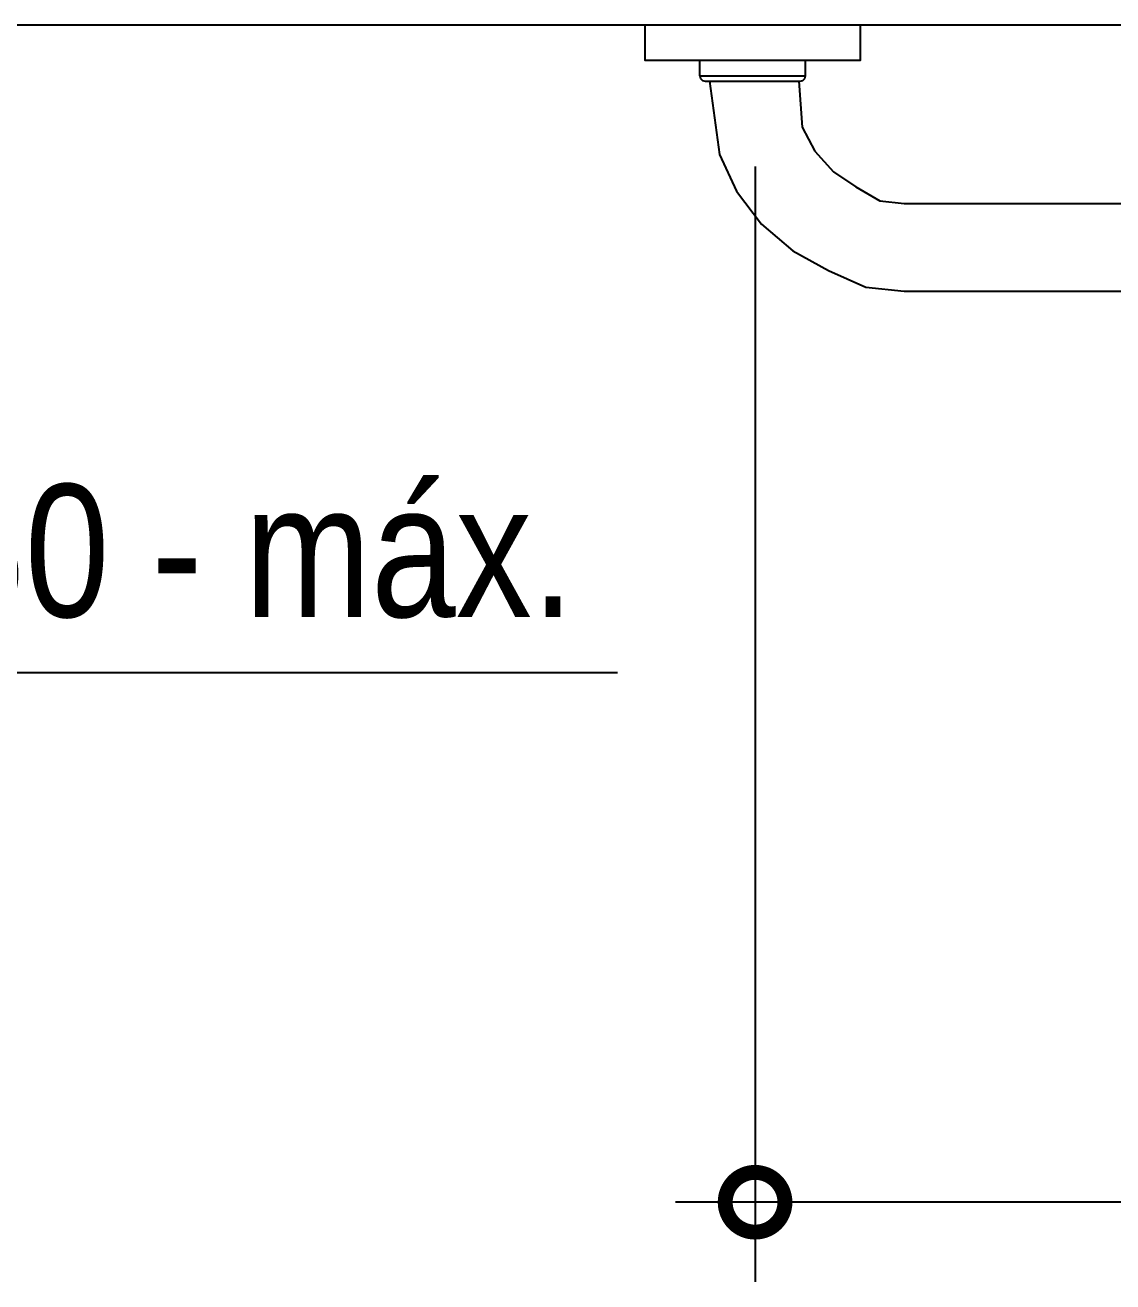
# Model space of a CAD drawing. Header units: metres. Extents: x 3 to 168, y -142 to 28.
# Drawn here: x 75.3941 to 75.804, y -19.3015 to -18.828 of the extents above; entities that cross this region are included whole.
import ezdxf

# ---------------------------------------------------------------- set-up
doc = ezdxf.new("R2010")
doc.units = ezdxf.units.M
for name, color, linetype in [('ARQ-ALV', 4, 'Continuous'), ('ARQ-DIM', 2, 'Continuous'), ('ARQ-HID', 2, 'Continuous')]:
    doc.layers.add(name, color=color, linetype=linetype)
doc.styles.add('Adesa', font='ARIALN.TTF')
doc.dimstyles.new('ADESA 1-0025', dxfattribs={"dimtxt": 0.05, "dimasz": 0.045, "dimexe": 0.03, "dimexo": 0.04, "dimgap": 0.02, "dimtad": 1, "dimtoh": 1, "dimdec": 0, "dimlfac": 100, "dimzin": 4, "dimtxsty": 'Adesa', "dimblk": 'DOTSMALL', "dimcen": 1, "dimdle": 0.03, "dimclrd": 1, "dimclre": 1, "dimclrt": 256, "dimazin": 1, "dimtm": 1e-09, "dimtfac": 1, "dimtdec": 0, "dimtix": 1, "dimtmove": 2, "dimatfit": 0, "dimldrblk": 'DOTSMALL', "dimfxl": 0.8, "dimtvp": 2, "dimtolj": 1, "dimtzin": 0, "dimarcsym": 0})

# ---------------------------------------------------------------- blocks, each defined once
blk = doc.blocks.new('ARQ-CHUV + BC PCD')
blk.add_lwpolyline([(0, 0.0438), (1.40708, 0.0438)])
at = {"color": 1, "elevation": -0.0001}
blk.add_lwpolyline([(1.12277, 0.0438), (1.204, 0.0438), (1.204, 0.0306), (1.12277, 0.0306)], close=True, dxfattribs=at)
at = {"color": 1}
for points in [[(1.14348, 0.02473), (1.14348, 0.0306)], [(1.18329, 0.02473), (1.18329, 0.0306)], [(1.18329, 0.02473), (1.14348, 0.02473)], [(1.14376, 0.0237), (1.14348, 0.02473)], [(1.14449, 0.02298), (1.14376, 0.0237)], [(1.18301, 0.0237), (1.18228, 0.02298)], [(1.18329, 0.02473), (1.18301, 0.0237)], [(1.14551, 0.0227), (1.14449, 0.02298)], [(1.14597, 0.0227), (1.1447, 0.00537)], [(1.18125, 0.0227), (1.14551, 0.0227)], [(1.1797, 0.0227), (1.17595, -0.00496)], [(1.18228, 0.02298), (1.18125, 0.0227)], [(1.1447, 0.00537), (1.13997, -0.00368)], [(1.13997, -0.00368), (1.13298, -0.01144)], [(1.17595, -0.00496), (1.16944, -0.01876)], [(1.13298, -0.01144), (1.12451, -0.01708)], [(1.12451, -0.01708), (1.11544, -0.02235)], [(1.16944, -0.01876), (1.16002, -0.03114)], [(1.11544, -0.02235), (1.10627, -0.0234), (0.979, -0.0234)], [(1.16002, -0.03114), (1.14823, -0.04128)], [(1.14823, -0.04128), (1.13488, -0.04862)], [(1.13488, -0.04862), (1.12072, -0.05496)]]:
    blk.add_lwpolyline(points, dxfattribs=at)
at = {"color": 1, "elevation": 0.0001}
blk.add_lwpolyline([(1.12072, -0.05496), (1.10627, -0.0564), (0.28806, -0.0564), (0.27361, -0.05496)], dxfattribs=at)
blk = doc.blocks.new('_DotSmall')
at = {"color": 0, "linetype": 'ByBlock', "const_width": 0.5}
blk.add_lwpolyline([(-0.0625, 0, 1), (0.0625, 0, 1)], format="xyb", close=True, dxfattribs=at)
blk = doc.blocks.new('*D602')
at = {"layer": 'ARQ-DIM', "color": 1, "lineweight": -2, "transparency": 16777216}
for p, q in [((75.24212, -19.24866), (74.88453, -18.89512)), ((74.8942, -18.92801), (74.92695, -18.89488)), ((75.06332, -19.07189), (75.34578, -19.07189)), ((75.34578, -19.07189), (75.61736, -19.07189)), ((75.20913, -19.23936), (75.24188, -19.20623))]:
    blk.add_line(p, q, dxfattribs=at)
at = {"layer": 'Defpoints', "color": 0, "transparency": 16777216}
for p in [(74.90586, -18.91622), (74.86608, -18.95645), (75.181, -19.26781)]:
    blk.add_point(p, dxfattribs=at)
at = {"layer": 'ARQ-DIM', "color": 1, "lineweight": -2, "transparency": 16777216, "xscale": 0.045, "yscale": 0.045, "zscale": 0.045}
for p, rotation in [((74.90586, -18.91622), 135.3266780574479), ((75.22078, -19.22757), 315.3266780574479)]:
    blk.add_blockref('_DotSmall', p, dxfattribs=dict(at, rotation=rotation))
at = {"layer": 'ARQ-DIM', "transparency": 16777216, "insert": (75.48157, -19.02633), "char_height": 0.05, "attachment_point": 5, "style": 'Adesa'}
blk.add_mtext('\\A1;50 - máx.', dxfattribs=at)
blk = doc.blocks.new('*D607')
at = {"layer": 'ARQ-DIM', "color": 1, "lineweight": -2, "transparency": 16777216}
for p, q in [((75.66915, -18.88119), (75.66915, -19.3015)), ((76.16853, -19.23508), (76.16853, -19.3015)), ((76.19853, -19.2715), (75.63915, -19.2715))]:
    blk.add_line(p, q, dxfattribs=at)
at = {"layer": 'Defpoints', "color": 0, "transparency": 16777216}
for p in [(75.66915, -18.84119, 0), (76.16853, -19.19508), (75.66915, -19.2715)]:
    blk.add_point(p, dxfattribs=at)
at = {"layer": 'ARQ-DIM', "color": 1, "lineweight": -2, "transparency": 16777216, "xscale": 0.045, "yscale": 0.045, "zscale": 0.045, "rotation": 180}
blk.add_blockref('_DotSmall', (75.66915, -19.2715), dxfattribs=at)
at = {"layer": 'ARQ-DIM', "color": 1, "lineweight": -2, "transparency": 16777216, "xscale": 0.045, "yscale": 0.045, "zscale": 0.045}
blk.add_blockref('_DotSmall', (76.16853, -19.2715), dxfattribs=at)
at = {"layer": 'ARQ-DIM', "transparency": 16777216, "insert": (75.91884, -19.22597), "char_height": 0.05, "attachment_point": 5, "style": 'Adesa'}
blk.add_mtext('\\A1;50', dxfattribs=at)
blk = doc.blocks.new('*D608')
at = {"layer": 'ARQ-DIM', "color": 1, "lineweight": -2, "transparency": 16777216}
for p, q in [((75.66915, -18.78799), (75.66915, -18.51677)), ((76.60077, -18.78844), (76.60077, -18.51677)), ((75.63915, -18.54677), (76.63077, -18.54677))]:
    blk.add_line(p, q, dxfattribs=at)
at = {"layer": 'Defpoints', "color": 0, "transparency": 16777216}
for p in [(76.60077, -18.54677), (75.66915, -18.82799, -0.0002), (76.60077, -18.82844, -0.0002)]:
    blk.add_point(p, dxfattribs=at)
at = {"layer": 'ARQ-DIM', "color": 1, "lineweight": -2, "transparency": 16777216, "xscale": 0.045, "yscale": 0.045, "zscale": 0.045, "rotation": 180}
blk.add_blockref('_DotSmall', (75.66915, -18.54677), dxfattribs=at)
at = {"layer": 'ARQ-DIM', "color": 1, "lineweight": -2, "transparency": 16777216, "xscale": 0.045, "yscale": 0.045, "zscale": 0.045}
blk.add_blockref('_DotSmall', (76.60077, -18.54677), dxfattribs=at)
at = {"layer": 'ARQ-DIM', "transparency": 16777216, "insert": (76.13496, -18.50124), "char_height": 0.05, "attachment_point": 5, "style": 'Adesa'}
blk.add_mtext('\\A1;93', dxfattribs=at)
blk = doc.blocks.new('AREAS MOLHADAS')
at = {"layer": 'ARQ-ALV'}
blk.add_line((76.83164, -18.82798), (74.73793, -18.82798, 0), dxfattribs=at)
at = {"layer": 'ARQ-HID', "xscale": -1}
blk.add_blockref('ARQ-CHUV + BC PCD', (76.83164, -18.87178), dxfattribs=at)
at = {"layer": 'ARQ-DIM'}
for base, p1, p2, picture, middle in [((76.60077, -18.54677, 0.00009), (75.66915, -18.82799, -0.00011), (76.60077, -18.82844, -0.00011), '*D608', (76.13496, -18.50124, 0.00009)), ((75.66915, -19.2715, -0.00001), (76.16853, -19.19508, -0.00001), (75.66915, -18.84119, -0.00001), '*D607', (75.91884, -19.22597, -0.00001))]:
    dim = blk.add_linear_dim(base=base, p1=p1, p2=p2, angle=180, dimstyle='ADESA 1-0025', dxfattribs=at)
    dim.commit()
    dim.dimension.update_dxf_attribs({"geometry": picture, "text_midpoint": middle})
dim = blk.add_linear_dim(base=(74.90586, -18.91622, -0.00001), p1=(75.181, -19.26781, -0.00001), p2=(74.86608, -18.95645, -0.00001), angle=135.3267, text='50 - máx.', dimstyle='ADESA 1-0025', override={"dimtmove": 1}, dxfattribs=at)
dim.commit()
dim.dimension.update_dxf_attribs({"geometry": '*D602', "text_midpoint": (75.36578, -19.07189, -0.00001), "dimtype": 129})

msp = doc.modelspace()

# ---------------------------------------------------------------- block references
msp.add_blockref('AREAS MOLHADAS', (0, 0))

doc.saveas('drawing.dxf')
